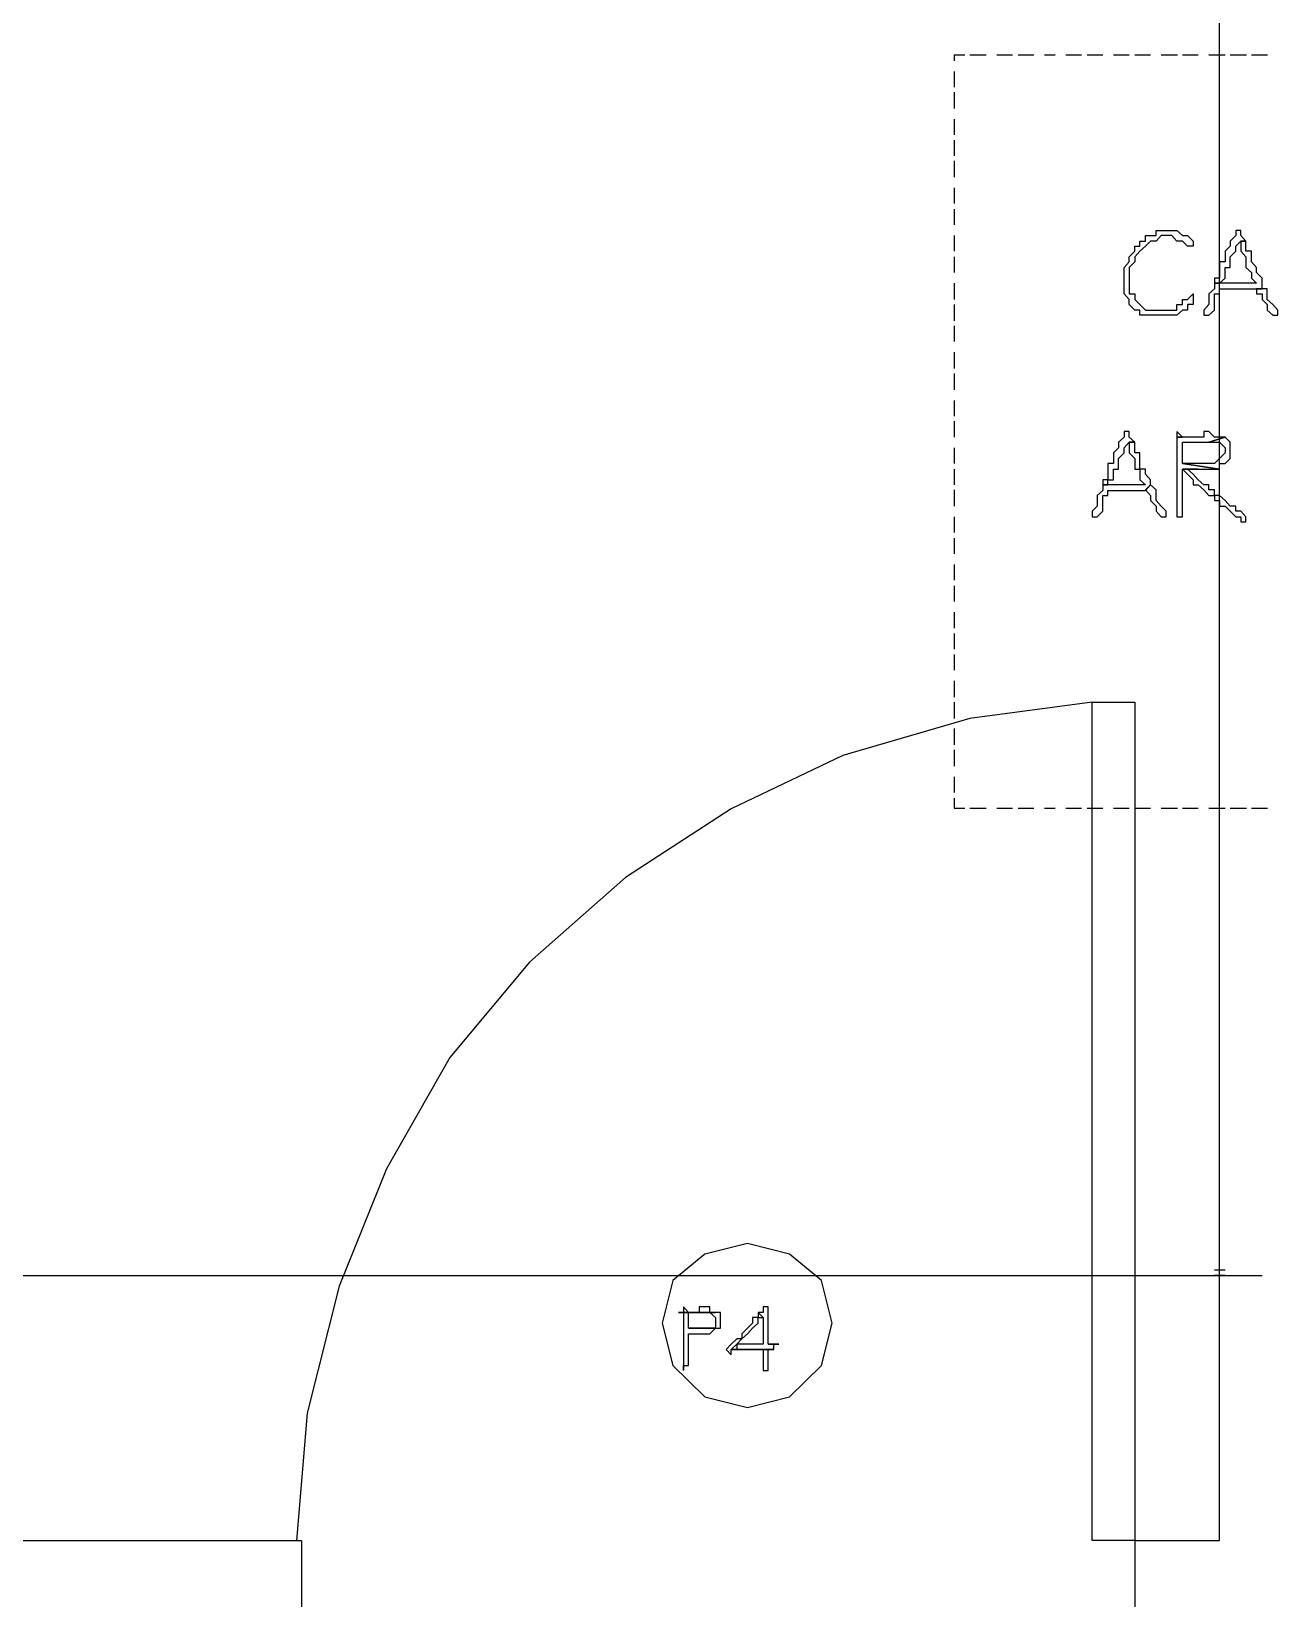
# Model space of a CAD drawing. Header units: millimetres. Extents: x -518.8 to -461.2, y 3.5 to 44.2.
# Drawn here: x -501.958 to -500.468, y 13.954 to 15.835 of the extents above; entities that cross this region are included whole.
import ezdxf

# ---------------------------------------------------------------- set-up
doc = ezdxf.new("R2010")
doc.units = ezdxf.units.MM
doc.header["$MEASUREMENT"] = 0
for name, color, linetype in [('10', 10, 'Continuous'), ('151', 151, 'Continuous'), ('16', 16, 'Continuous'), ('6', 6, 'Continuous'), ('MYSOLIDS', 7, 'Continuous')]:
    doc.layers.add(name, color=color, linetype=linetype)

msp = doc.modelspace()

# ---------------------------------------------------------------- linework, layer by layer
at = {"layer": '10'}
for points in [[(-500.5324, 14.024), (-500.5324, 15.8578)], [(-500.6339, 14.024), (-500.685, 14.024), (-500.685, 15.03), (-500.6339, 15.03), (-500.6339, 14.024)], [(-504.0399, 14.024), (-501.6339, 14.024)], [(-501.6339, 14.024), (-501.6339, 13.827)], [(-500.6339, 14.024), (-500.6339, 13.827)], [(-500.6339, 14.024), (-500.5324, 14.024)]]:
    msp.add_lwpolyline(points, dxfattribs=at)
at = {"layer": '151'}
for points in [[(-500.8376, 15.8067), (-500.8504, 15.8067), (-500.8504, 15.8)], [(-500.8121, 15.8067), (-500.8316, 15.8067)], [(-500.7805, 15.8067), (-500.7993, 15.8067)], [(-500.7549, 15.8067), (-500.7737, 15.8067)], [(-500.7293, 15.8067), (-500.7421, 15.8067)], [(-500.6978, 15.8067), (-500.7166, 15.8067)], [(-500.6722, 15.8067), (-500.691, 15.8067)], [(-500.6406, 15.8067), (-500.6594, 15.8067)], [(-500.6151, 15.8067), (-500.6339, 15.8067)], [(-500.5827, 15.8067), (-500.6023, 15.8067)], [(-500.5579, 15.8067), (-500.5767, 15.8067)], [(-500.5256, 15.8067), (-500.5451, 15.8067)], [(-500.5, 15.8067), (-500.5196, 15.8067)], [(-500.4745, 15.8067), (-500.494, 15.8067)], [(-500.8504, 15.7872), (-500.8504, 15.7684)], [(-500.8504, 15.7624), (-500.8504, 15.7428)], [(-500.8504, 15.73), (-500.8504, 15.7112)], [(-500.8504, 15.7045), (-500.8504, 15.6857)], [(-500.8504, 15.6797), (-500.8504, 15.6601)], [(-500.8504, 15.6473), (-500.8504, 15.6285)], [(-500.8504, 15.6218), (-500.8504, 15.603)], [(-500.8504, 15.5902), (-500.8504, 15.5714)], [(-500.8504, 15.5646), (-500.8504, 15.5458)], [(-500.8504, 15.533), (-500.8504, 15.5135)], [(-500.8504, 15.5075), (-500.8504, 15.4879)], [(-500.8504, 15.4819), (-500.8504, 15.4631)], [(-500.8504, 15.4503), (-500.8504, 15.4308)], [(-500.8504, 15.4248), (-500.8504, 15.4052)], [(-500.8504, 15.3924), (-500.8504, 15.3736)], [(-500.8504, 15.3676), (-500.8504, 15.3481)], [(-500.8504, 15.3353), (-500.8504, 15.3165)], [(-500.8504, 15.3097), (-500.8504, 15.2909)], [(-500.8504, 15.2849), (-500.8504, 15.2654)], [(-500.8504, 15.2526), (-500.8504, 15.2338)], [(-500.8504, 15.227), (-500.8504, 15.2082)], [(-500.8504, 15.1954), (-500.8504, 15.1766)], [(-500.8504, 15.1699), (-500.8504, 15.1511)], [(-500.8504, 15.1383), (-500.8504, 15.1188)], [(-500.8504, 15.1127), (-500.8504, 15.0939)], [(-500.8504, 15.0872), (-500.8504, 15.0684)], [(-500.8504, 15.0556), (-500.8504, 15.036)], [(-500.8504, 15.03), (-500.8504, 15.0105)], [(-500.8504, 14.9985), (-500.8504, 14.9789)], [(-500.8504, 14.9729), (-500.8504, 14.9533)], [(-500.8504, 14.9406), (-500.8504, 14.9218)], [(-500.8504, 14.915), (-500.8504, 14.903), (-500.8376, 14.903)], [(-500.8316, 14.903), (-500.8121, 14.903)], [(-500.7993, 14.903), (-500.7805, 14.903)], [(-500.7737, 14.903), (-500.7549, 14.903)], [(-500.7421, 14.903), (-500.7293, 14.903)], [(-500.7166, 14.903), (-500.6978, 14.903)], [(-500.691, 14.903), (-500.6722, 14.903)], [(-500.6594, 14.903), (-500.6406, 14.903)], [(-500.6339, 14.903), (-500.6151, 14.903)], [(-500.6023, 14.903), (-500.5827, 14.903)], [(-500.5767, 14.903), (-500.5579, 14.903)], [(-500.5451, 14.903), (-500.5256, 14.903)], [(-500.5196, 14.903), (-500.5, 14.903)], [(-500.494, 14.903), (-500.4745, 14.903)]]:
    msp.add_lwpolyline(points, dxfattribs=at)
at = {"layer": '16'}
for points in [[(-500.5324, 14.0751), (-500.5324, 14.3932)], [(-504.091, 14.3421), (-500.4812, 14.3421)], [(-500.5384, 14.3488), (-500.5324, 14.3488), (-500.5324, 14.3488), (-500.5324, 14.3488), (-500.5324, 14.3488), (-500.5256, 14.3488)], [(-500.5256, 14.3421), (-500.5324, 14.3421), (-500.5324, 14.3421), (-500.5324, 14.3421), (-500.5324, 14.3421), (-500.5384, 14.3421)]]:
    msp.add_lwpolyline(points, dxfattribs=at)
at = {"layer": '6'}
for points in [[(-500.685, 15.03), (-500.8316, 15.0105), (-500.9842, 14.9661), (-501.1181, 14.9022), (-501.2451, 14.8195), (-501.3602, 14.718), (-501.4557, 14.6037), (-501.5316, 14.4699), (-501.5887, 14.3293), (-501.6271, 14.1766), (-501.6399, 14.024)], [(-500.997, 14.2849), (-501.0098, 14.336), (-501.0481, 14.3676), (-501.0985, 14.3804), (-501.1496, 14.3676), (-501.188, 14.336), (-501.2008, 14.2849), (-501.188, 14.2338), (-501.1496, 14.1962), (-501.0985, 14.1834), (-501.0481, 14.1962), (-501.0098, 14.2338), (-500.997, 14.2849)]]:
    msp.add_lwpolyline(points, dxfattribs=at)
at = {"layer": 'MYSOLIDS'}
for points in [[(-500.5963, 15.5902), (-500.6023, 15.5902), (-500.6023, 15.5902), (-500.6083, 15.5834), (-500.6151, 15.5834), (-500.6151, 15.5834), (-500.6211, 15.5774), (-500.6211, 15.5774), (-500.6278, 15.5714), (-500.6278, 15.5714), (-500.6278, 15.5714), (-500.6339, 15.5646), (-500.6339, 15.5586), (-500.6339, 15.5586), (-500.6339, 15.5586), (-500.6406, 15.5518), (-500.6406, 15.5458), (-500.6406, 15.5391), (-500.6406, 15.5391), (-500.6406, 15.533), (-500.6406, 15.5263), (-500.6406, 15.5203), (-500.6339, 15.5203), (-500.6339, 15.5135), (-500.6339, 15.5135), (-500.6278, 15.5075), (-500.6278, 15.5075), (-500.6211, 15.5007), (-500.6211, 15.5007), (-500.6151, 15.5007), (-500.6083, 15.5007), (-500.6023, 15.5007), (-500.6023, 15.5007), (-500.5963, 15.5007), (-500.5963, 15.5007), (-500.5895, 15.5007), (-500.5895, 15.5007), (-500.5835, 15.5007), (-500.5835, 15.5075), (-500.5767, 15.5075), (-500.5767, 15.5135), (-500.5707, 15.5135), (-500.5707, 15.5135), (-500.5639, 15.5203), (-500.5639, 15.5203), (-500.5639, 15.5203), (-500.5639, 15.5203), (-500.5639, 15.5203), (-500.5639, 15.5203), (-500.5639, 15.5135), (-500.5639, 15.5135), (-500.5639, 15.5075), (-500.5707, 15.5075), (-500.5707, 15.5007), (-500.5767, 15.5007), (-500.5835, 15.4947), (-500.5835, 15.4947), (-500.5835, 15.4947), (-500.5895, 15.4947), (-500.5963, 15.4947), (-500.5963, 15.4947), (-500.6023, 15.4947), (-500.6023, 15.4947), (-500.6083, 15.4947), (-500.6151, 15.4947), (-500.6151, 15.4947), (-500.6211, 15.4947), (-500.6278, 15.4947), (-500.6278, 15.5007), (-500.6339, 15.5007), (-500.6339, 15.5007), (-500.6406, 15.5075), (-500.6406, 15.5135), (-500.6406, 15.5135), (-500.6466, 15.5203), (-500.6466, 15.5203), (-500.6466, 15.5263), (-500.6466, 15.533), (-500.6466, 15.5391), (-500.6466, 15.5391), (-500.6466, 15.5458), (-500.6466, 15.5518), (-500.6466, 15.5518), (-500.6406, 15.5586), (-500.6406, 15.5646), (-500.6406, 15.5646), (-500.6339, 15.5714), (-500.6339, 15.5714), (-500.6339, 15.5774), (-500.6278, 15.5774), (-500.6278, 15.5834), (-500.6211, 15.5834), (-500.6211, 15.5902), (-500.6151, 15.5902), (-500.6083, 15.5902), (-500.6083, 15.5962), (-500.6023, 15.5962), (-500.5963, 15.5962), (-500.5963, 15.5962), (-500.5895, 15.5962), (-500.5835, 15.5962), (-500.5835, 15.5962), (-500.5767, 15.5902), (-500.5767, 15.5902), (-500.5707, 15.5902), (-500.5639, 15.5834), (-500.5639, 15.5834), (-500.5639, 15.5774), (-500.5639, 15.5774), (-500.5639, 15.5774), (-500.5639, 15.5774), (-500.5639, 15.5774), (-500.5639, 15.5774), (-500.5707, 15.5774), (-500.5707, 15.5774), (-500.5707, 15.5774), (-500.5707, 15.5774), (-500.5767, 15.5834), (-500.5767, 15.5834), (-500.5835, 15.5834), (-500.5895, 15.5902), (-500.5895, 15.5902), (-500.5963, 15.5902), (-500.5963, 15.5902), (-500.5963, 15.5902), (-500.5963, 15.5902)], [(-500.5068, 15.5962), (-500.5128, 15.5962), (-500.5128, 15.5962), (-500.5128, 15.5902), (-500.5128, 15.5902), (-500.5196, 15.5834), (-500.5196, 15.5774), (-500.5196, 15.5774), (-500.5256, 15.5714), (-500.5256, 15.5586), (-500.5324, 15.5586), (-500.5324, 15.5518), (-500.5324, 15.5518), (-500.5324, 15.5458), (-500.5324, 15.5391), (-500.5384, 15.5391), (-500.5384, 15.533), (-500.5324, 15.533), (-500.5324, 15.533), (-500.5256, 15.5391), (-500.5256, 15.5458), (-500.5256, 15.5518), (-500.5196, 15.5518), (-500.5196, 15.5518), (-500.5196, 15.5586), (-500.5196, 15.5586), (-500.5196, 15.5646), (-500.5128, 15.5714), (-500.5128, 15.5774), (-500.5128, 15.5774), (-500.5068, 15.5834), (-500.5008, 15.5834), (-500.5068, 15.5902), (-500.5068, 15.5962), (-500.5068, 15.5962), (-500.5068, 15.5962)], [(-500.5008, 15.5834), (-500.5068, 15.5834), (-500.5068, 15.5834), (-500.5068, 15.5774), (-500.5068, 15.5714), (-500.5068, 15.5714), (-500.5008, 15.5646), (-500.5008, 15.5586), (-500.5008, 15.5586), (-500.5008, 15.5518), (-500.494, 15.5458), (-500.494, 15.5458), (-500.494, 15.5391), (-500.488, 15.533), (-500.5324, 15.533), (-500.5384, 15.533), (-500.5384, 15.5263), (-500.5384, 15.5263), (-500.5451, 15.5203), (-500.5451, 15.5135), (-500.5451, 15.5135), (-500.5451, 15.5075), (-500.5511, 15.5007), (-500.5511, 15.5007), (-500.5511, 15.4947), (-500.5511, 15.4947), (-500.5451, 15.4947), (-500.5451, 15.4947), (-500.5451, 15.4947), (-500.5384, 15.5007), (-500.5384, 15.5075), (-500.5384, 15.5075), (-500.5384, 15.5135), (-500.5384, 15.5203), (-500.5324, 15.5203), (-500.5324, 15.5263), (-500.488, 15.5263), (-500.4812, 15.5263), (-500.4812, 15.533), (-500.4812, 15.5391), (-500.488, 15.5458), (-500.488, 15.5458), (-500.488, 15.5518), (-500.488, 15.5518), (-500.494, 15.5586), (-500.494, 15.5646), (-500.494, 15.5646), (-500.494, 15.5714), (-500.5008, 15.5714), (-500.5008, 15.5714), (-500.5008, 15.5774), (-500.5008, 15.5834), (-500.5008, 15.5834), (-500.5008, 15.5834)], [(-500.4812, 15.5263), (-500.488, 15.5263), (-500.488, 15.5263), (-500.488, 15.5203), (-500.4812, 15.5203), (-500.4812, 15.5135), (-500.4812, 15.5135), (-500.4752, 15.5075), (-500.4752, 15.5007), (-500.4684, 15.4947), (-500.4684, 15.4947), (-500.4684, 15.4947), (-500.4624, 15.4947), (-500.4624, 15.4947), (-500.4624, 15.5007), (-500.4684, 15.5075), (-500.4684, 15.5075), (-500.4752, 15.5135), (-500.4752, 15.5203), (-500.4752, 15.5263), (-500.4812, 15.5263), (-500.4812, 15.5263)], [(-500.6406, 15.3548), (-500.6466, 15.3548), (-500.6466, 15.3548), (-500.6466, 15.3481), (-500.6466, 15.3481), (-500.6534, 15.3421), (-500.6534, 15.3421), (-500.6534, 15.3353), (-500.6594, 15.3293), (-500.6594, 15.3165), (-500.6662, 15.3165), (-500.6662, 15.3097), (-500.6662, 15.3097), (-500.6662, 15.3037), (-500.6662, 15.2969), (-500.6722, 15.2969), (-500.6722, 15.2909), (-500.6662, 15.2909), (-500.6662, 15.2969), (-500.6594, 15.2969), (-500.6594, 15.3037), (-500.6594, 15.3097), (-500.6594, 15.3097), (-500.6534, 15.3097), (-500.6534, 15.3165), (-500.6534, 15.3225), (-500.6534, 15.3225), (-500.6466, 15.3293), (-500.6466, 15.3353), (-500.6466, 15.3353), (-500.6406, 15.3421), (-500.6339, 15.3421), (-500.6406, 15.3481), (-500.6406, 15.3548), (-500.6406, 15.3548), (-500.6406, 15.3548)], [(-500.5451, 15.3548), (-500.5451, 15.3548), (-500.5511, 15.3548), (-500.5511, 15.3481), (-500.5579, 15.3481), (-500.5579, 15.3481), (-500.5639, 15.3481), (-500.5707, 15.3481), (-500.5707, 15.3481), (-500.5767, 15.3481), (-500.5835, 15.3481), (-500.5835, 15.2594), (-500.5835, 15.2526), (-500.5767, 15.2526), (-500.5767, 15.2526), (-500.5767, 15.2594), (-500.5767, 15.2594), (-500.5767, 15.3097), (-500.5579, 15.3097), (-500.5511, 15.3097), (-500.5451, 15.3097), (-500.5384, 15.3097), (-500.5384, 15.3097), (-500.5324, 15.3097), (-500.5767, 15.3165), (-500.5767, 15.3421), (-500.5767, 15.3421), (-500.5707, 15.3421), (-500.5639, 15.3421), (-500.5639, 15.3421), (-500.5579, 15.3421), (-500.5511, 15.3421), (-500.5511, 15.3421), (-500.5451, 15.3421), (-500.5256, 15.3481), (-500.5256, 15.3481), (-500.5324, 15.3481), (-500.5324, 15.3481), (-500.5384, 15.3481), (-500.5451, 15.3548), (-500.5451, 15.3548)], [(-500.5835, 15.3548), (-500.5835, 15.3481), (-500.5835, 15.3481), (-500.5767, 15.3481), (-500.5767, 15.3481), (-500.5835, 15.3548), (-500.5835, 15.3548)], [(-500.6339, 15.3421), (-500.6406, 15.3421), (-500.6406, 15.3421), (-500.6406, 15.3353), (-500.6406, 15.3293), (-500.6406, 15.3293), (-500.6339, 15.3225), (-500.6339, 15.3165), (-500.6339, 15.3165), (-500.6339, 15.3097), (-500.6278, 15.3097), (-500.6278, 15.3037), (-500.6278, 15.2969), (-500.6211, 15.2909), (-500.6662, 15.2909), (-500.6722, 15.2909), (-500.6722, 15.2842), (-500.6722, 15.2842), (-500.679, 15.2782), (-500.679, 15.2721), (-500.679, 15.2721), (-500.679, 15.2654), (-500.685, 15.2594), (-500.685, 15.2594), (-500.685, 15.2594), (-500.685, 15.2526), (-500.679, 15.2526), (-500.679, 15.2526), (-500.679, 15.2526), (-500.6722, 15.2594), (-500.6722, 15.2654), (-500.6722, 15.2654), (-500.6722, 15.2721), (-500.6722, 15.2782), (-500.6662, 15.2782), (-500.6662, 15.2842), (-500.6211, 15.2842), (-500.6151, 15.2909), (-500.6151, 15.2909), (-500.6151, 15.2969), (-500.6211, 15.3037), (-500.6211, 15.3037), (-500.6211, 15.3097), (-500.6278, 15.3097), (-500.6278, 15.3165), (-500.6278, 15.3225), (-500.6278, 15.3225), (-500.6278, 15.3293), (-500.6339, 15.3293), (-500.6339, 15.3293), (-500.6339, 15.3353), (-500.6339, 15.3421), (-500.6339, 15.3421), (-500.6339, 15.3421)], [(-500.5256, 15.3481), (-500.5451, 15.3421), (-500.5451, 15.3421), (-500.5384, 15.3421), (-500.5324, 15.3421), (-500.5324, 15.3421), (-500.5324, 15.3421), (-500.5256, 15.3353), (-500.5256, 15.3293), (-500.5256, 15.3293), (-500.5256, 15.3293), (-500.5324, 15.3225), (-500.5324, 15.3225), (-500.5384, 15.3165), (-500.5384, 15.3165), (-500.5451, 15.3165), (-500.5451, 15.3165), (-500.5511, 15.3165), (-500.5579, 15.3165), (-500.5579, 15.3165), (-500.5639, 15.3165), (-500.5707, 15.3165), (-500.5767, 15.3165), (-500.5324, 15.3097), (-500.5324, 15.3165), (-500.5324, 15.3165), (-500.5256, 15.3165), (-500.5196, 15.3225), (-500.5196, 15.3225), (-500.5196, 15.3293), (-500.5196, 15.3293), (-500.5196, 15.3353), (-500.5196, 15.3421), (-500.5196, 15.3421), (-500.5256, 15.3481), (-500.5256, 15.3481)], [(-500.5579, 15.3097), (-500.5767, 15.3097), (-500.5707, 15.3037), (-500.5707, 15.3037), (-500.5639, 15.2969), (-500.5639, 15.2909), (-500.5579, 15.2909), (-500.5511, 15.2849), (-500.5511, 15.2849), (-500.5451, 15.2782), (-500.5451, 15.2782), (-500.5384, 15.2782), (-500.5384, 15.2721), (-500.5324, 15.2721), (-500.5324, 15.2654), (-500.5256, 15.2654), (-500.5256, 15.2654), (-500.5196, 15.2594), (-500.5128, 15.2526), (-500.5128, 15.2526), (-500.5068, 15.2526), (-500.5068, 15.2466), (-500.5068, 15.2466), (-500.5008, 15.2466), (-500.5008, 15.2526), (-500.5008, 15.2526), (-500.5008, 15.2526), (-500.5068, 15.2594), (-500.5068, 15.2594), (-500.5128, 15.2594), (-500.5128, 15.2654), (-500.5196, 15.2654), (-500.5196, 15.2654), (-500.5256, 15.2721), (-500.5256, 15.2721), (-500.5324, 15.2782), (-500.5384, 15.2782), (-500.5384, 15.2849), (-500.5451, 15.2849), (-500.5451, 15.2909), (-500.5511, 15.2909), (-500.5511, 15.2909), (-500.5579, 15.2969), (-500.5579, 15.2969), (-500.5639, 15.3037), (-500.5707, 15.3097), (-500.5639, 15.3097), (-500.5579, 15.3097), (-500.5579, 15.3097), (-500.5579, 15.3097)], [(-500.6151, 15.2909), (-500.6211, 15.2849), (-500.6211, 15.2849), (-500.6211, 15.2849), (-500.6151, 15.2782), (-500.6151, 15.2721), (-500.6151, 15.2721), (-500.6083, 15.2654), (-500.6083, 15.2594), (-500.6023, 15.2526), (-500.6023, 15.2526), (-500.6023, 15.2526), (-500.5963, 15.2526), (-500.5963, 15.2526), (-500.5963, 15.2594), (-500.6023, 15.2654), (-500.6023, 15.2654), (-500.6083, 15.2721), (-500.6083, 15.2782), (-500.6083, 15.2849), (-500.6151, 15.2909), (-500.6151, 15.2909)], [(-501.1752, 14.3045), (-501.1752, 14.2977), (-501.1752, 14.2977), (-501.1752, 14.2977), (-501.1812, 14.2977), (-501.1496, 14.2977), (-501.1496, 14.2977), (-501.1436, 14.2977), (-501.1436, 14.2977), (-501.1369, 14.2917), (-501.1369, 14.2917), (-501.1369, 14.2917), (-501.1369, 14.2917), (-501.1369, 14.2849), (-501.1369, 14.2849), (-501.1369, 14.2849), (-501.1369, 14.2789), (-501.1436, 14.2789), (-501.1436, 14.2789), (-501.1496, 14.2789), (-501.1496, 14.2789), (-501.1496, 14.2789), (-501.1564, 14.2789), (-501.1564, 14.2789), (-501.1624, 14.2789), (-501.1692, 14.2789), (-501.1692, 14.2789), (-501.1369, 14.2789), (-501.1369, 14.2789), (-501.1369, 14.2789), (-501.1308, 14.2789), (-501.1308, 14.2849), (-501.1308, 14.2849), (-501.1308, 14.2917), (-501.1308, 14.2917), (-501.1308, 14.2917), (-501.1308, 14.2977), (-501.1369, 14.2977), (-501.1369, 14.2977), (-501.1692, 14.2977), (-501.1692, 14.2977), (-501.1752, 14.3045), (-501.1752, 14.3045)], [(-501.1812, 14.2977), (-501.1752, 14.2977), (-501.1752, 14.2917), (-501.1752, 14.2917), (-501.1752, 14.2849), (-501.1752, 14.2849), (-501.1752, 14.2789), (-501.1752, 14.2789), (-501.1752, 14.2789), (-501.1752, 14.2721), (-501.1752, 14.2721), (-501.1752, 14.2661), (-501.1752, 14.2594), (-501.1752, 14.2594), (-501.1752, 14.2533), (-501.1752, 14.2533), (-501.1752, 14.2466), (-501.1752, 14.2466), (-501.1752, 14.2406), (-501.1752, 14.2406), (-501.1752, 14.2338), (-501.1752, 14.2338), (-501.1752, 14.2338), (-501.1752, 14.2278), (-501.1752, 14.2338), (-501.1692, 14.2338), (-501.1692, 14.2338), (-501.1692, 14.2406), (-501.1692, 14.2406), (-501.1692, 14.2466), (-501.1692, 14.2466), (-501.1692, 14.2533), (-501.1692, 14.2533), (-501.1692, 14.2594), (-501.1692, 14.2594), (-501.1692, 14.2661), (-501.1692, 14.2661), (-501.1692, 14.2661), (-501.1692, 14.2721), (-501.1692, 14.2721), (-501.1692, 14.2721), (-501.1624, 14.2721), (-501.1624, 14.2721), (-501.1564, 14.2721), (-501.1496, 14.2721), (-501.1496, 14.2721), (-501.1436, 14.2721), (-501.1436, 14.2721), (-501.1436, 14.2721), (-501.1369, 14.2789), (-501.1692, 14.2789), (-501.1692, 14.2789), (-501.1692, 14.2789), (-501.1692, 14.2789), (-501.1692, 14.2849), (-501.1692, 14.2917), (-501.1692, 14.2917), (-501.1692, 14.2917), (-501.1692, 14.2977), (-501.1624, 14.2977), (-501.1624, 14.2977), (-501.1564, 14.2977), (-501.1564, 14.2977), (-501.1564, 14.2977), (-501.1496, 14.2977), (-501.1496, 14.2977), (-501.1812, 14.2977), (-501.1812, 14.2977)], [(-501.1496, 14.3045), (-501.1496, 14.3045), (-501.1564, 14.3045), (-501.1564, 14.2977), (-501.1624, 14.2977), (-501.1624, 14.2977), (-501.1692, 14.2977), (-501.1692, 14.2977), (-501.1369, 14.2977), (-501.1369, 14.2977), (-501.1436, 14.2977), (-501.1436, 14.3045), (-501.1496, 14.3045), (-501.1496, 14.3045)], [(-501.0857, 14.2977), (-501.0857, 14.2917), (-501.0857, 14.2917), (-501.0925, 14.2917), (-501.0925, 14.2849), (-501.0925, 14.2849), (-501.0985, 14.2789), (-501.0985, 14.2789), (-501.0985, 14.2789), (-501.1053, 14.2721), (-501.1053, 14.2721), (-501.1053, 14.2661), (-501.1113, 14.2661), (-501.1113, 14.2661), (-501.1181, 14.2594), (-501.1181, 14.2594), (-501.1181, 14.2594), (-501.1181, 14.2594), (-501.1241, 14.2533), (-501.1241, 14.2533), (-501.1241, 14.2533), (-501.1181, 14.2466), (-501.1181, 14.2533), (-501.1181, 14.2533), (-501.1113, 14.2533), (-501.1113, 14.2533), (-501.1053, 14.2533), (-501.1053, 14.2533), (-501.0985, 14.2533), (-501.0985, 14.2533), (-501.0925, 14.2533), (-501.0925, 14.2533), (-501.0857, 14.2533), (-501.0857, 14.2533), (-501.0797, 14.2533), (-501.0737, 14.2533), (-501.0737, 14.2533), (-501.0737, 14.2533), (-501.0737, 14.2533), (-501.0669, 14.2533), (-501.1181, 14.2533), (-501.1113, 14.2594), (-501.1113, 14.2594), (-501.1113, 14.2594), (-501.1053, 14.2661), (-501.1053, 14.2661), (-501.0985, 14.2721), (-501.0985, 14.2721), (-501.0985, 14.2721), (-501.0925, 14.2789), (-501.0925, 14.2789), (-501.0925, 14.2789), (-501.0857, 14.2849), (-501.0857, 14.2849), (-501.0857, 14.2917), (-501.0797, 14.2917), (-501.0797, 14.2917), (-501.0857, 14.2977), (-501.0857, 14.2977)], [(-501.0797, 14.3045), (-501.0797, 14.3045), (-501.0797, 14.2977), (-501.0797, 14.2977), (-501.0857, 14.2977), (-501.0797, 14.2917), (-501.0797, 14.2917), (-501.0797, 14.2849), (-501.0797, 14.2849), (-501.0797, 14.2789), (-501.0797, 14.2789), (-501.0797, 14.2789), (-501.0797, 14.2721), (-501.0797, 14.2721), (-501.0797, 14.2661), (-501.0797, 14.2661), (-501.0797, 14.2594), (-501.0797, 14.2594), (-501.0857, 14.2594), (-501.0857, 14.2594), (-501.0925, 14.2594), (-501.0925, 14.2594), (-501.0985, 14.2594), (-501.0985, 14.2594), (-501.1053, 14.2594), (-501.1053, 14.2594), (-501.1113, 14.2594), (-501.1113, 14.2533), (-501.1181, 14.2533), (-501.0669, 14.2533), (-501.0669, 14.2594), (-501.0609, 14.2594), (-501.0669, 14.2594), (-501.0737, 14.2594), (-501.0737, 14.2661), (-501.0737, 14.2661), (-501.0737, 14.2721), (-501.0737, 14.2721), (-501.0737, 14.2789), (-501.0737, 14.2789), (-501.0737, 14.2849), (-501.0737, 14.2849), (-501.0737, 14.2917), (-501.0737, 14.2917), (-501.0737, 14.2977), (-501.0737, 14.2977), (-501.0737, 14.3045), (-501.0797, 14.3045), (-501.0797, 14.3045)], [(-501.0737, 14.2533), (-501.0797, 14.2533), (-501.0797, 14.2533), (-501.0797, 14.2533), (-501.0797, 14.2466), (-501.0797, 14.2406), (-501.0797, 14.2338), (-501.0797, 14.2338), (-501.0797, 14.2278), (-501.0797, 14.2278), (-501.0797, 14.2278), (-501.0737, 14.2278), (-501.0737, 14.2338), (-501.0737, 14.2338), (-501.0737, 14.2338), (-501.0737, 14.2406), (-501.0737, 14.2406), (-501.0737, 14.2466), (-501.0737, 14.2466), (-501.0737, 14.2533), (-501.0737, 14.2533), (-501.0737, 14.2533)], [(-501.0669, 14.2594), (-501.0669, 14.2594), (-501.0737, 14.2594), (-501.0737, 14.2594), (-501.0737, 14.2594), (-501.0669, 14.2594), (-501.0669, 14.2594), (-501.0669, 14.2594), (-501.0669, 14.2594)]]:
    msp.add_lwpolyline(points, dxfattribs=at)

doc.saveas('drawing.dxf')
